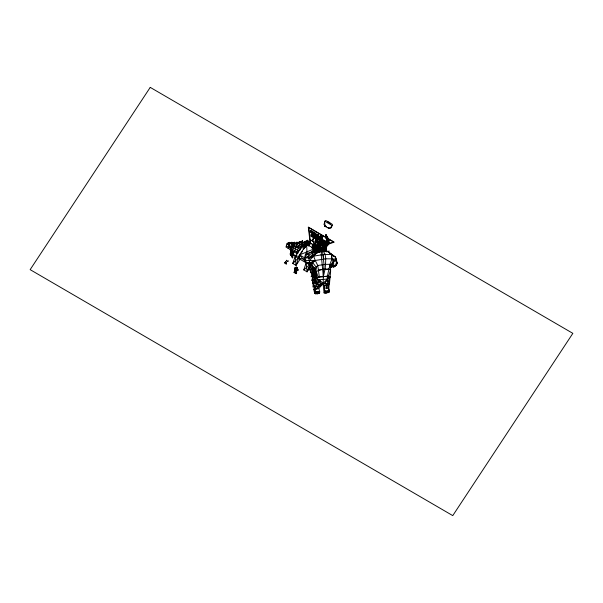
<?xml version="1.0" encoding="UTF-8"?>
<svg xmlns="http://www.w3.org/2000/svg" width="603" height="603" viewBox="0 0 603 603"><rect width="100%" height="100%" fill="white"/><g stroke="black" fill="none" stroke-linecap="round" stroke-linejoin="round"><path stroke-width="0.9" d="M323.306 276.573L323.2 283.583L324.263 285.709L324.55 287.948L324.716 291.483L324.097 292.892L326.012 293.073L329.344 291.875L328.673 288.324L329.004 284.217M324.663 222.748L324.504 221.542L325.258 221.497L331.514 225.145L331.997 225.906L331.213 226.562L331.107 227.828C330.512 229.69 325.582 226.042 329.344 228.545L324.67 226.246L326.351 226.645L323.917 224.376L324.663 222.748L324.851 223.999M327.188 281.842L327.339 276.227M323.118 284.201L324.097 292.892L328.183 292.636L328.801 291.226L328.658 285.407L329.63 282.068M323.223 277.018L324.015 264.483L322.552 251.466M313.854 273.996L313.922 267.679M296.857 268.282L296.163 267.996L296.141 267.204A2.917 1.342 34.5 0 0 296.216 267.076L297.211 267.589A1.462 0.671 34.5 0 1 297.204 267.853L296.91 268.252L297.656 268.953A2.344 1.078 34.5 0 1 297.965 269.669L298.01 270.197M291.958 256.84L292.365 257.089A6.776 2.374 64.5 0 1 292.719 257.647L292.545 257.76A6.739 2.359 64.5 0 1 291.958 256.84L292.734 257.978M322.077 241.622L322.085 241.125L322.567 241.366L323.51 244.456L323.306 251.647L322.869 251.24M322.273 241.14L324.03 241.079L325.673 241.969L326.366 243.393L326.63 246.823L325.793 250.871L324.452 251.345L319.545 251.089L318.331 249.469L317.706 245.662L318.58 249.71L319.289 250.554M323.042 242.451L323.193 242.979L324.316 241.306L323.057 241.554M296.148 267.626L296.118 267.197M316.522 278.42L311.608 280.614L316.176 267.121L317.758 265.486L325.537 264.363L325.763 258.793L325.092 254.27L323.517 251.368L321.587 251.557L321.203 254.647L323.359 276.611L325.1 269.051L325.537 264.363L329.992 264.31L331.997 258.86L331.786 254.383L327.316 251.33L323.517 251.368M295.523 270.219L295.809 271.493A7.123 3.264 34.5 0 0 295.93 271.991A2.751 1.259 34.5 0 0 295.922 272.36L295.606 273.302A1.628 0.746 34.5 0 0 296.141 273.626L296.322 273.649A3.641 1.666 34.5 0 1 296.329 273.355L296.586 272.955A9.188 4.213 34.5 0 0 296.555 271.885L296.827 270.37A3.362 1.545 34.5 0 1 297.287 270.415A1.907 0.874 34.5 0 0 297.799 270.423L297.965 270.408A0.837 0.384 34.5 0 0 298.01 270.265L297.995 270.054M319.598 237.371L318.972 241.652M308.585 242.451L308.653 241.072L307.477 241.388L305.789 246.559M309.196 242.813L308.201 245.76L307.583 245.406L308.698 242.105L309.874 241.795L309.806 243.175L307.357 241.735M314.088 245.692L314.155 244.313L312.987 244.622M312.799 262.78L316.176 267.121L315.897 278.307L313.145 286.998L314.751 286.221M329.374 278.654C330.881 274.244 330.957 268.848 329.992 264.31L327.384 276.227M318.241 246.197L315.791 245.067L317.057 244.516L318.437 242.496L317.721 240.966L317.811 239.323L318.897 237.183L318.422 234.966L315.625 239.399L314.66 243.861C316.861 247.2 324.587 249.815 326.675 245.994L326.524 245.715M319.123 282.521L319.273 279.739L315.821 278.187L315.06 281.036L315.339 283.282L316.462 284.729L320.57 286.026L327.339 279.061L330.105 276.981L328.462 276.136L318.15 277.011L315.821 278.187L315.03 281.104L315.339 283.282L315.452 279.86C318.067 284.48 314.389 288.513 314.645 293.118L315.377 293.721L317.382 293.804L319.477 293.284L319.711 291.905L318.814 288.43L323.2 283.583L325.56 283.093M290.91 251.383L290.91 251.195A1.56 0.543 64.5 0 1 291.166 250.871L291.113 249.838L290.375 249.838L290.397 250.675A5.404 1.892 64.5 0 0 290.646 251.27L291.355 252.446A6.445 2.254 64.5 0 0 291.867 253.2L292.289 253.795A3.92 1.372 64.5 0 0 292.591 254.315L292.704 254.496M317.698 243.868C315.806 240.944 318.075 237.936 318.422 234.966L318.874 237.424L318.098 238.464L316.696 237.198L317.072 237.484L318.565 235.909L318.625 234.951L318.196 234.703L317.894 235.374L317.012 234.009L317.299 234.974L316.794 236.188L317.276 236.466L317.577 235.728L317.879 236.813M292.071 250.999L292.915 252.416L292.056 250.652A1.47 0.513 64.5 0 1 292.138 250.494L292.553 251.082A3.286 1.153 64.5 0 0 292.87 251.579L292.968 251.888M296.133 267.77L295.937 267.694A12.964 5.947 34.5 0 1 295.297 267.476L295.221 268.026A1.523 0.701 34.5 0 0 295.229 268.327L295.236 268.388A4.281 1.96 34.5 0 0 295.018 268.878A0.935 0.43 34.5 0 0 294.905 269.081L294.92 269.096M324.406 292.191L329.344 291.875L328.545 288.49L326.532 288.174L326.457 285.551M291.611 253.245L291.769 256.403L291.219 255.619A2.909 1.018 64.5 0 0 290.834 255.061L290.45 254.489A1.741 0.611 64.5 0 1 290.149 253.946L290.661 254.549A15.037 5.261 64.5 0 1 290.917 254.858L291.799 256.305M318.708 236.851L318.874 237.424L318.422 234.966L317.072 237.484M329.404 253.29L335.585 257.097L337.348 263.3L336.308 265.222L334.816 266.383L333.934 266.307L332.042 265.192L332.238 262.818M287.322 261.34L287.721 261.589L287.48 261.212M305.533 247.32L302.254 245.391L304.183 244.313L303.995 246.416L305.819 245.278L305.631 246.635M328.959 243.054L329.004 242.542M318.512 248.323L319.258 250.253L318.987 251.602L319.447 250.833L318.557 249.891L318.256 248.195L318.806 249.913C322.047 251.376 327.391 251.398 326.638 246.544L329.411 243.348L328.62 238.946L325.982 234.71L325.439 237.19L326.434 239.022L326.411 240.665L325.59 242.248L328.236 244.63L327.007 245.082L327.233 245.481L326.321 246.182M327.007 245.074L327.233 245.481L326.72 245.263L328.236 240.899L326.72 237.672L326.178 238.185L325.432 236.617M293.179 252.227L292.854 251.376A2.902 1.018 64.5 0 0 292.561 250.923L292.101 250.366L292.025 250.75M319.304 241.863L319.899 238.102L320.163 241.795M326.065 244.66C326.969 243.567 328.921 238.961 326.434 239.022L328.62 238.946L325.62 236.949L325.982 234.71L326.736 236.323M318.075 247.946C319.477 249.68 325.477 250.305 326.155 248.021L326.117 246.665M319.191 251.383L318.301 250.403L318.806 250.667L318.437 252.19L319.145 251.511L318.866 250.456L318.437 252.19L320.155 251.828L319.582 250.471M303.279 242.361L305.208 241.283L305.02 243.386L306.852 242.248L306.023 246.024L306.618 244.268L303.279 242.361L301.704 247.253M314.932 252.092L316.824 245.73L314.992 246.868L313.304 251.866L315.128 250.727L314.427 251.79M316.153 247.712L315.859 249.755L317.789 248.677L317.6 250.78L314.321 248.851L316.153 247.712L315.09 249.303M315.377 251.187L316.824 245.73L315.761 247.32M322.726 284.239L324.263 285.709L329.457 283.629L328.462 276.136L327.339 279.061L319.273 279.739L318.452 286.719L316.816 288.995L314.841 289.651L315.61 292.342L315.377 293.721L319.477 293.284L319.153 291.679M336.519 263.79L336.308 265.222L333.693 267.046L331.869 266.594L331.522 264.951M325.824 250.75L325.906 250.215M295.643 270.694L295.591 271.478A4.5 2.065 34.5 0 1 295.568 272.043L295.447 273.053L294.822 272.752A1.04 0.475 34.5 0 1 294.392 272.533L293.947 272.157A0.844 0.384 34.5 0 1 294.4 272.307L294.445 272.33A5.223 2.397 34.5 0 1 294.679 272.39L295.395 273.023A1.568 0.716 34.5 0 1 294.912 272.767L293.963 272.232M316.53 251.911L316.469 251.074L315.444 254.036L310.424 256.328L310.568 257.85L307.839 256.629L306.098 257.534L305.344 260.556L306.332 262.674L309.06 263.895L311.751 263.617L315.263 260.466L325.763 258.793L331.997 258.86M296.133 267.513L296.179 267.363A4.176 1.915 34.5 0 1 296.277 267.129A0.829 0.377 34.5 0 0 296.495 267.159L297.098 267.966M314.834 285.415L313.786 289.583L314.645 293.118L315.61 292.342L319.711 291.905L317.743 291.882L317.382 293.804L316.899 291.385M326.004 249.665L325.793 250.871L326.69 251.391L325.032 251.557L329.359 251.134M317.547 278.963L316.462 284.729L317.773 284.088M286.538 260.873C286.5 259.494 286.086 260.647 286.546 260.82M318.233 245.82L317.804 245.836L317.992 247.697L319.138 250.622L318.331 249.469L318.437 248.044M318.256 248.195C319.16 250.17 326.713 251.165 326.313 247.411L326.042 247.238M314.48 290.623L315.09 285.762M286.229 262.192L286.613 263.428C284.97 263.684 284.42 262.576 285.294 262.109C286.078 261.732 286.644 261.792 285.46 262.124C284.254 262.584 286.651 264.272 286.184 262.501M321 241.539L320.517 241.2L318.836 242.202L317.841 246.016C321.482 248.526 329.803 247.607 325.673 241.969L323.811 241.064M318.392 244.69L318.708 243.371L317.924 243.213L318.753 242.029L320.366 241.185L324.03 241.079M286.274 263.029L285.995 263.202M313.673 237.612C312.995 241.765 311.668 241.306 313.673 237.612L312.346 241.087M314.849 282.34L312.444 283.508L316.243 271.719C319.786 268.855 324.685 269.111 328.989 269.134L330.497 270.348L328.507 276.121L318.218 277.109L315.897 278.307L315.354 269.549L311.374 264.604L311.02 262.833M285.053 262.644L285.551 261.792M317.962 252.604L319.552 250.328M286.146 262.682L286.463 263.209L286.124 262.765M318.467 242.873C318.067 241.509 320.706 242.225 318.836 242.202L317.924 243.213C325.989 248.542 331.213 238.856 318.678 242.165L318.158 242.888L318.678 242.165M318.301 250.403L319.439 250.509L319.145 251.511L318.806 250.667M320.208 250.84L323.984 251.624L324.738 247.14L324.324 242.934L320.871 242.896L318.753 242.029M312.558 248.542L314.329 248.753L313.439 251.383L314.329 248.753L306.626 244.275L299.608 254.903L296.05 265.41L292.794 263.519L295.184 256.441L302.193 245.805L304.477 247.14M287.209 243.318L289.327 244.569L289.327 242.353L287.209 243.318L285.95 247.026L291.257 250.147L293.397 243.808L294.46 242.218L294.46 244.426M288.068 248.278L289.787 243.205L291.905 242.24L291.905 244.456M290.194 249.521L292.342 243.182L294.46 242.218L293.917 243.816M297.015 244.388L297.015 242.172L294.897 243.145L292.312 250.773L297.618 253.886M294.437 252.016L297.581 242.715L299.706 241.75L299.706 243.959M296.555 253.26L300.46 241.735L302.578 240.77L302.578 242.986L300.392 249.446L289.787 243.205M303.407 246.612L305.208 241.283L304.153 242.873M303.746 247.155L305.691 241.396L307.522 240.258L307.229 242.3L305.691 241.396M305.043 247.577L307.522 240.258L306.46 241.848M308.811 246.122L310.816 240.19L312.64 240.65L313.877 241.991L311.872 247.923L313.093 248.64L314.208 245.346L314.155 244.313L312.482 248.278M312.03 264.204L307.025 271.802L303.769 269.903L306.324 262.343M319.341 276.996L317.758 265.486L315.263 260.466L310.161 262.644L306.332 262.674L304.259 259.056L305.502 254.051L311.743 251.858L312.98 255.83L310.681 256.901L312.158 255.891M312.859 251.504L315.384 245.029L314.208 245.346M313.47 251.858L315.384 245.029L315.316 246.408L312.867 244.969M302.533 251.3L299.608 254.903L306.158 262.833L307.025 271.802L310.417 263.209M311.374 264.604L311.947 262.908M312.407 266.006L315.324 280.576L309.686 269.699L311.457 264.461M314.63 255.099L315.52 252.469L320.057 252.031M316.371 252.499L316.877 251.014C318.422 251.006 318.731 249.416 319.469 249.891L318.806 249.913M317.02 250.938L317.789 248.677L316.726 250.268M312.708 265.795L310.341 272.775L315.128 270.446M327.527 222.273L327.919 222.017M311.728 269.503L312.784 266.375M317.268 253.132L317.555 252.273L321.836 251.534M327.61 222.062L328.228 222.206M314.11 268.124L311.118 276.845L315.927 274.508M320.185 251.089L318.693 251.255M329.577 223.464L329.336 222.846M330.256 223.856L330.361 223.721M323.788 259.267L323.17 254.541L331.786 254.383L335.585 257.097M322.748 269.729L322.906 269.262M324.942 269.518L325.1 269.051M330.384 266.194L333.663 260.677M331.816 225.65L331.575 227.248L330.866 227.497M317.947 252.476L319.439 250.509M323.984 251.624L325.379 250.32L326.268 245.338L326.042 244.042L324.324 242.934L325.741 242.248L324.316 241.306L320.811 241.426C317.359 242.353 318.859 247.32 318.188 248.692M316.937 245.768C318.422 245.481 317.683 247.471 317.849 245.549L316.07 241.049M335.162 257.835L336.233 259.139L335.592 260.684L333.663 261.732L333.06 261.498M329.479 278.42L330.105 276.981L329.457 283.629L327.339 279.061L325.168 283.176L327.911 284.405L326.69 286.018L324.263 285.709M329.344 291.875L328.801 291.226L326.886 291.068L326.012 293.073L325.499 290.661M317.909 245.511L317.841 246.959L318.271 246.944M328.56 252.235L327.316 251.33M315.919 240.778L315.045 241.102L316.221 241.313L317.042 239.587L317.811 239.323L315.625 239.399L318.897 237.183M295.206 268.38L295.033 268.501A3.023 1.387 34.5 0 1 294.875 268.787L294.761 268.983M305.721 256.577L306.098 257.534L308.811 258.272L311.706 257.293L315.64 253.29L317.555 252.273L313.613 256.132L315.263 260.466L305.344 260.556L304.259 259.056L306.889 254.24L311.879 252.137L316.078 251.232M321.746 241.599L322.085 241.125M315.06 281.036L315.859 279.521M292.719 257.647L292.779 254.579M294.076 261.099L292.794 263.519L299.246 257.119M299.631 250.637L300.912 248.225M307.025 271.802L311.299 263.752M292.154 256.825L291.777 253.908M332.042 265.192L332.472 264.431L331.831 264.807L332.6 266.624L333.693 267.046L334.816 266.383M293.367 254.323L294.121 255.137L293.224 253.757L293.586 254.956A10.349 3.618 64.5 0 0 293.239 254.677L292.99 254.187L294.204 255.755M327.339 279.061L327.911 284.405L323.2 283.583L319.273 279.739L316.462 284.729L315.821 278.187M326.592 237.446L326.178 238.185L327.625 236.813L327.112 237.13M299.352 256.772L298.447 258.34L304.658 259.071M303.889 248.956L306.618 244.268L307.085 254.345M312.505 251.888L314.321 248.76L299.608 254.903L305.012 258.046M330.15 267.461L333.248 262.509M315.655 242.926L314.66 243.861L317.721 240.966L316.779 241.019L317.721 240.966M317.909 252.491L318.874 250.976M318.331 249.469L319.439 251.014L319.01 251.376L325.454 251.149L326.653 244.961L325.635 242.527L324.271 241.901L321.407 241.999L320.012 242.723L318.912 245.233L319.545 251.089M300.053 259.335L296.05 265.41L295.184 256.441L296.337 255.551M324.67 226.246L325.469 225.04M313.794 245.692L314.826 244.125M317.412 240.213L321.022 234.725L308.887 227.663L310.409 242.105M314.148 245.632L315.143 244.132M317.615 240.371L321.248 234.861L326.909 238.155M311.826 252.551L314.321 248.76M329.344 228.545L330.143 227.339M291.128 250.825L290.714 251.059A3.347 1.168 64.5 0 1 290.872 251.315M288.264 243.944L289.327 242.353M290.85 243.831L291.905 242.24M295.952 243.763L297.015 242.172M298.643 243.341L299.706 241.75M301.515 242.361L302.578 240.77M303.128 245.903L304.183 244.313M305.789 243.838L306.852 242.248M304.764 246.868L305.819 245.278M311.457 243.725L311.751 243.28M318.648 250.577L317.939 251.639L316.877 251.014M325.62 236.949L325.982 234.71L326.849 237.899M312.037 263.24L311.751 263.617L310.161 262.644L309.181 260.858L308.811 258.272L309.422 257.466L311.706 257.293L313.613 256.132L325.092 254.27M312.09 257.285L315.814 253.464M319.484 242.007L318.407 243.197L318.791 243.009M309.181 260.858L313.613 256.132L308.811 258.272M314.374 288.965L313.786 289.583L314.608 289.312M315.535 246.627L316.794 245.346M303.769 269.903L311.148 263.39M322.982 241.705L323.51 241.238M295.266 267.468L294.724 267.913A3.407 1.56 34.5 0 1 294.573 268.064A2.284 1.048 34.5 0 0 294.437 268.621L294.46 268.915A3.324 1.523 34.5 0 0 294.679 269.247L294.701 269.322A4.379 2.013 34.5 0 0 294.633 270.106L294.686 272.39M314.841 289.651L318.452 286.719L320.57 286.026M336.233 259.139L331.529 258.906L335.592 260.684L337.348 263.3L333.67 266.277L333.663 261.732L331.529 258.906L331.786 254.383L334.085 256.539M332.004 225.416L332.6 224.994L332.117 224.233L329.065 222.175L325.861 220.592L325.1 220.638L325.266 221.497M292.191 253.629L292.244 253.614A2.638 0.927 64.5 0 1 291.89 253.079L292.199 253.441A10.839 3.791 64.5 0 0 292.44 253.765A2.111 0.739 64.5 0 1 292.651 254.067L292.704 254.142A4.093 1.432 64.5 0 0 292.854 254.315L292.862 254.33M297.053 267.883L297.098 267.86A0.837 0.384 34.5 0 1 296.789 268.071L296.194 267.709M321.135 283.516L318.459 285.211L323.2 283.583L321.135 283.516L319.273 279.739M285.671 262.275L285.483 262.305M312.995 261.657L315.263 260.466M297.656 268.953L297.143 269.209A1.048 0.482 34.5 0 0 297.226 269.526L297.264 269.647A1.153 0.528 34.5 0 0 297.422 269.903L297.452 269.986A9.181 4.213 34.5 0 0 297.091 270.076A1.681 0.769 34.5 0 1 296.578 270.061L296.344 269.94A3.256 1.492 34.5 0 1 296.111 269.865A3.392 1.553 34.5 0 1 295.847 269.76L296.148 269.978M305.759 254.624L305.502 254.051L308.532 254.994L315.731 252.212M325.394 241.795L324.663 241.826L326.178 242.926L325.394 241.795L324.738 242.014M309.686 269.699L313.703 267.755M288.98 243.793L290.631 243.047M323.148 254.609L321.203 254.647M316.703 247.863L318.459 247.238M328.107 243.793L333.376 241.916L328.522 239.09M315.309 248.662L317.887 247.773M328.198 244.215L334.213 242.142L328.545 238.841M322.628 251.67L322.062 243.017L320.299 244.245L320.027 245.557L320.871 250.908L325.56 250.652M329.411 243.348L326.411 240.665L329.132 240.612M292.892 252.423L293.736 253.984M328.658 285.407L326.69 286.018L328.545 288.49M316.816 288.995L318.814 288.43M318.256 246.371L316.763 245.843L317.849 245.549L317.864 246.205L316.537 245.444L317.841 246.476M316.763 245.843L317.849 245.572L317.502 245.157M285.551 262.493L285.626 263.059L285.754 262.561M317.706 291.844L315.61 292.342L319.711 291.905M324.716 291.483L328.801 291.226L324.716 291.483L326.886 291.068M316.469 251.074L311.743 251.858L311.947 252.642M319.598 292.598L314.645 293.118M300.053 255.906L295.184 256.441L309.414 264.725L308.759 262.991M322.477 264.649L325.537 264.363M331.914 255.348L332.939 255.25L328.65 252.039M315.173 270.219L313.341 270.393L315.821 271.486M318.701 270.121L321.278 269.873M326.411 269.383L328.989 269.134M316.311 274.425L313.62 274.689L316.266 275.661M316.477 276.883L314.63 277.056L316.296 277.787M319.01 251.376L320.547 251.232M318.897 250.954L319.59 250.908M316.221 241.313L316.937 241.29M325.673 241.969L324.663 241.826M320.012 242.723L321.889 242.662M323.766 242.594L325.635 242.527M318.218 243.393L318.708 243.371M325.756 243.13L326.246 243.115M326.027 244.419L326.517 244.403M318.015 246.627L317.894 247.524L318.52 247.682L318.686 248.677M325.786 247.426C327.248 249.19 319.741 249.182 317.992 247.697M318.022 248.127L318.61 248.285L318.12 248.308M318.09 248.519L318.52 247.682M323.766 250.81L325.213 250.758M300.927 245.647L302.186 245.685L301.123 245.059M335.811 263.217L337.348 263.3M316.078 286.47L318.452 286.719L318.316 286.237M326.954 244.494L328.236 244.63M297.256 269.616L297.965 269.692L297.241 269.586A3.565 1.636 34.5 0 0 296.729 270.084M324.55 287.948L326.532 288.174M327.911 238.856L328.62 238.946M309.588 243.816L310.5 244.049M326.298 241.426L321.075 238.607L322.726 240.831A4.967 4.379 18.7 0 0 324.007 241.697M295.824 273.069L296.005 273.159A1.628 0.746 34.5 0 1 296.329 273.355M294.739 269.277L294.852 269.33A0.92 0.422 34.5 0 0 295.266 269.669L295.478 269.79A1.636 0.754 34.5 0 0 296.096 270.038A1.01 0.467 34.5 0 0 296.45 270.325L296.555 270.393M326.72 245.24L327.233 245.481M328.507 276.121L330.143 276.935M325.439 250.735L326.69 251.391L325.379 249.83M307.839 256.629L309.422 257.466M323.193 242.979L320.366 241.185L320.434 241.645M291.784 256.35L290.126 253.84M326.924 237.899L308.299 227.06L310.04 241.833M320.992 235.245L322.65 236.76L320.397 236.15M320.283 236.316L322.778 237.77L320.17 236.489M320.057 236.662L322.462 238.298L319.944 236.836M319.831 237.009L322.326 238.464L319.688 237.228M316.831 237.205L315.64 236.512L315.354 238.743L316.183 239.225L315.625 239.399L316.914 239.353M316.831 237.823L316.047 237.371L316.025 238.494L316.53 238.464M310.816 240.19L313.877 241.991M307.477 241.388L315.429 246.062M314.992 246.868L316.53 247.773M306.362 244.682L306.972 245.044L308.653 241.072L308.698 242.105M313.703 249.001L314.314 249.356M300.46 241.735L302.578 242.986M301.711 243.333L302.774 243.959L302.774 242.233M297.581 242.715L301.824 245.21L301.824 242.994M294.897 243.145L301.259 246.883M292.342 243.182L300.822 248.165M296.292 246.529L298.417 247.773M293.782 246.446L295.9 247.69M291.264 246.356L293.382 247.607M286.968 244.027L298.99 251.089M288.747 246.273L290.872 247.524M286.35 245.843L298.372 252.906M325.047 250.418L326.69 251.391L325.401 250.464M294.663 270.219L296.646 271.425M308.532 254.994L310.681 256.901M325.1 250.644L326.389 251.677M325.16 251.021L326.298 251.948M316.696 237.198L317.706 238.215M290.88 251.564L290.978 251.685A2.095 0.731 64.5 0 0 291.143 251.986L290.932 251.436M317.728 244.532C320.216 246.243 323.834 246.273 326.555 245.165L326.336 243.876L325.19 242.745L320.871 242.896L319.688 244.102L319.417 245.413L320.283 251.33M322.967 241.404L320.042 237.635L321.904 241.434M312.03 244.946L312.648 245.617M313.658 267.069L315.784 271.312L314.02 267.672M291.113 249.838L292.04 251.074M319.138 250.449L319.515 250.969M290.382 250.577L290.691 251.014L290.382 250.531M290.646 251.27L291.045 254.911M290.714 252.371L292.892 255.77M332.826 264.996L333.534 266.119L330.165 267.31L331.642 267.016L330.806 267.378L330.738 265.878M321.459 241.26L320.223 238.878L320.826 241.306M318.738 242.225L318.942 242.715M302.193 245.805L303.52 249.273M316.243 271.719L318.218 277.109M327.828 291.053L328.183 292.636M315.045 292.138L315.377 293.721M294.181 255.582L293.473 255.273A7.123 2.495 64.5 0 0 292.99 254.752M315.037 270.483L315.64 274.056M317.804 245.587L317.864 246.205M311.909 264.189L313.145 286.998M309.874 241.795L309.927 242.828M296.322 273.649A0.965 0.445 34.5 0 1 295.613 273.257M311.495 234.974L311.382 236.436L310.801 236.097L310.952 234.461L311.585 234.152L313.213 235.102L312.942 237.258L312.437 236.987L312.316 235.479L312.135 236.873L311.623 236.58L311.495 234.974M314.223 233.188L314.11 234.657L313.53 234.318L313.681 232.683L314.253 232.404L315.934 233.384L315.671 235.479L315.165 235.208L315.045 233.7L314.864 235.095L314.351 234.793L314.223 233.188M310.786 230.384L310.605 232.57L312.083 233.429L312.324 232.916L311.14 232.223L311.329 230.7L310.786 230.384M313.183 232.441L313.274 234.085L312.497 233.663L312.746 231.522L313.522 231.974L313.183 232.441M316.032 234.65L315.942 235.675L316.492 235.954L316.598 234.982L316.032 234.65M312.482 231.371L312.377 232.396L311.826 232.08L311.962 231.07L312.482 231.371M314.133 236.338L313.99 237.243L315.165 237.921L315.037 238.562L313.326 237.559L313.47 235.245L315.369 236.353L315.248 236.987L314.133 236.338M284.752 262.727C284.088 263.36 284.39 262.614 284.752 262.727M288.211 260.993L287.571 261.144L288.211 260.993M285.958 263.88L286.485 263.993L285.988 263.88M150.237 87.382L30.15 269.647L452.763 515.618L572.85 333.353L150.237 87.382"/></g></svg>
